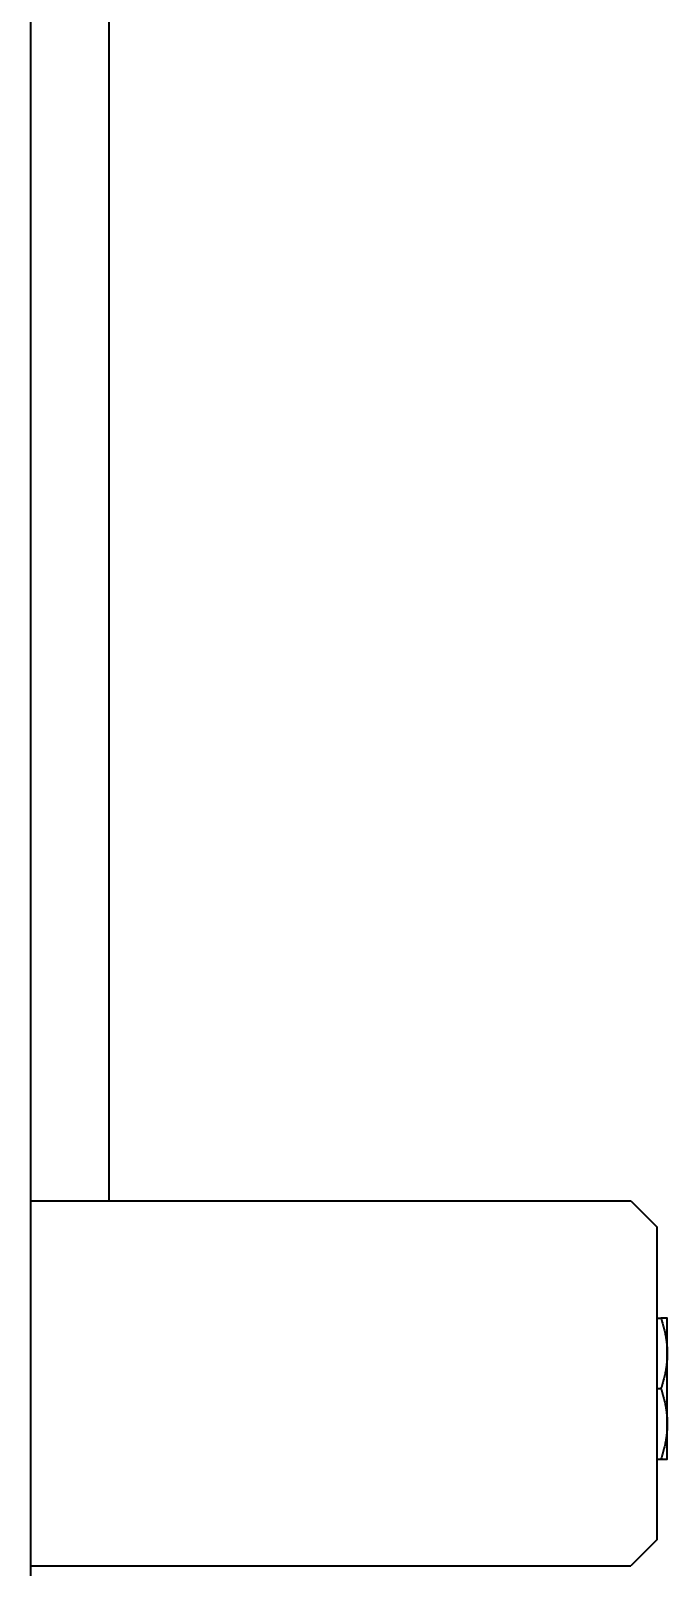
# Model space of a CAD drawing. Header units: millimetres. Extents: x 0 to 3364, y 0 to 2376.
# Drawn here: x 1455.3 to 1577.3, y 375.9 to 670.6 of the extents above; entities that cross this region are included whole.
import ezdxf

# ---------------------------------------------------------------- set-up
doc = ezdxf.new("R2010")
doc.units = ezdxf.units.MM
doc.header["$LTSCALE"] = 4
doc.layers.add('가시적인 것(ISO)', color=3, linetype='Continuous', lineweight=40, true_color=0x00ff00)

msp = doc.modelspace()

# ---------------------------------------------------------------- linework, layer by layer
at = {"layer": '가시적인 것(ISO)'}
for p, q in [((1455.3011, 370.1988), (1455.3011, 1009.6988)), ((1470.3011, 446.3817), (1470.3011, 842.1988)), ((1455.3011, 446.1988), (1570.3011, 446.1988)), ((1570.3011, 446.1988), (1575.3011, 441.1988)), ((1575.3011, 441.1988), (1575.3011, 381.1988)), ((1575.3011, 423.6988), (1576.0953, 423.6988)), ((1577.3011, 416.9488), (1577.3011, 423.6988)), ((1577.3011, 403.4488), (1577.3011, 416.9488)), ((1575.3011, 410.1988), (1576.0953, 410.1988)), ((1577.3011, 396.6988), (1577.3011, 403.4488)), ((1575.3011, 396.6988), (1576.0953, 396.6988)), ((1575.3011, 381.1988), (1570.3011, 376.1988)), ((1455.3011, 376.1988), (1570.3011, 376.1988))]:
    msp.add_line(p, q, dxfattribs=at)
msp.add_arc((1445.3011, 446.3817), 25, 359.580714, 0, dxfattribs=at)
for points, weights in [([(1576.0953, 423.6988), (1577.3011, 420.0815), (1577.3011, 416.9488)], [1.10017793758, 1.08870427445, 1]), ([(1577.3011, 423.6988), (1577.3011, 423.6988), (1576.0953, 423.6988)], [1, 1.08870427445, 1.10017793758]), ([(1577.3011, 416.9488), (1577.3011, 413.8161), (1576.0953, 410.1988)], [1, 1.08870427445, 1.10017793758]), ([(1576.0953, 410.1988), (1577.3011, 406.5815), (1577.3011, 403.4488)], [1.10017793758, 1.08870427445, 1]), ([(1577.3011, 403.4488), (1577.3011, 400.3161), (1576.0953, 396.6988)], [1, 1.08870427445, 1.10017793758]), ([(1576.0953, 396.6988), (1577.3011, 396.6988), (1577.3011, 396.6988)], [1.10017793758, 1.08870427445, 1])]:
    msp.add_rational_spline(points, weights, degree=2, dxfattribs=at)

doc.saveas('drawing.dxf')
